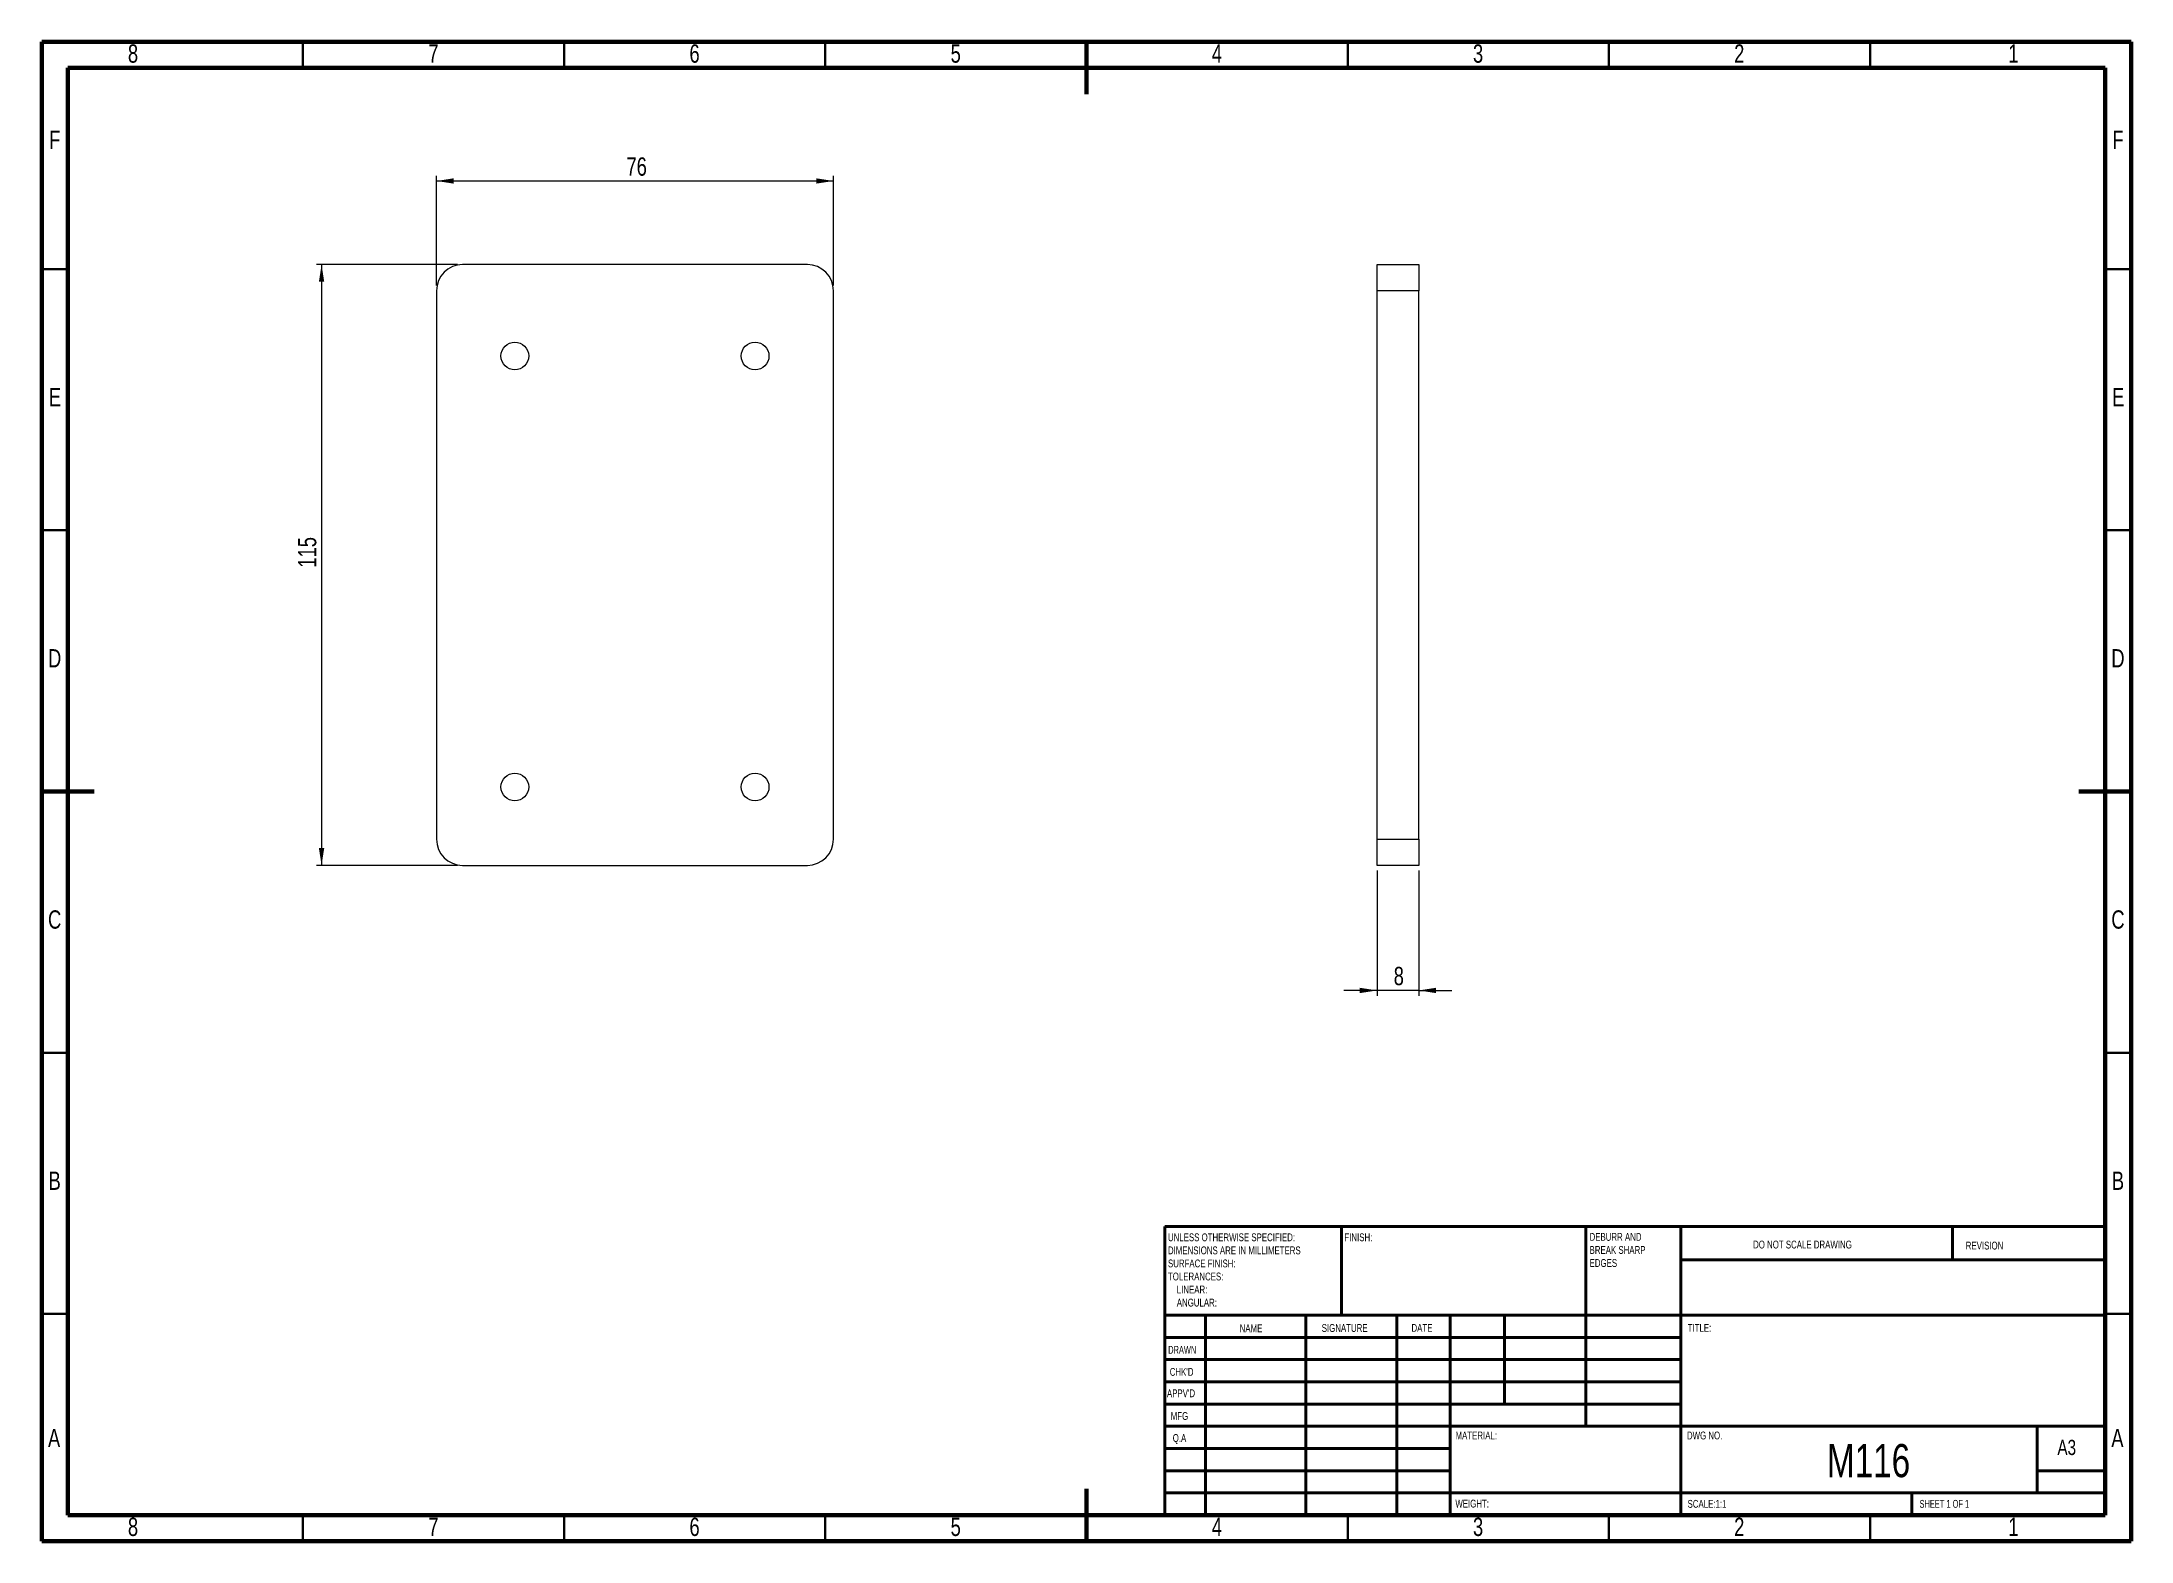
# Model space of a CAD drawing. Header units: millimetres. Extents: x 15 to 415, y 5 to 292.
import ezdxf

# ---------------------------------------------------------------- set-up
doc = ezdxf.new("R2010")
doc.units = ezdxf.units.MM
doc.styles.add('SLDTEXTSTYLE0', font='TXT', dxfattribs={"width": 0.75})
doc.styles.add('SLDTEXTSTYLE1', font='TXT', dxfattribs={"width": 0.686449})
doc.styles.add('SLDTEXTSTYLE2', font='TXT', dxfattribs={"width": 0.6875})
doc.dimstyles.new('SLDDIMSTYLE0', dxfattribs={"dimtxt": 3.5, "dimasz": 3.302, "dimexe": 0, "dimexo": 0.0625, "dimgap": 0.875, "dimtad": 1, "dimrnd": 1e-09, "dimzin": 12, "dimdsep": 46, "dimtxsty": 'SLDTEXTSTYLE0', "dimsah": 1, "dimcen": 0.09, "dimadec": 0, "dimazin": 3, "dimtfac": 1, "dimtofl": 0, "dimtmove": 0, "dimatfit": 3, "dimfxl": 0, "dimfrac": 2, "dimtolj": 1, "dimtzin": 12, "dimarcsym": 0})
doc.dimstyles.new('SLDDIMSTYLE1', dxfattribs={"dimtxt": 3.5, "dimasz": 3.302, "dimexe": 0, "dimexo": 0.0625, "dimgap": 0.875, "dimtad": 1, "dimrnd": 1e-09, "dimzin": 12, "dimdsep": 46, "dimtxsty": 'SLDTEXTSTYLE0', "dimsah": 1, "dimcen": 0.09, "dimadec": 0, "dimazin": 3, "dimtfac": 1, "dimtmove": 0, "dimatfit": 0, "dimfxl": 0, "dimfrac": 2, "dimtolj": 1, "dimtzin": 12, "dimarcsym": 0})

# ---------------------------------------------------------------- blocks, each defined once
blk = doc.blocks.new('SW_NOTE_0')
at = {"color": 0, "linetype": 'Continuous', "lineweight": 0, "char_height": 1.5, "attachment_point": 1, "style": 'SLDTEXTSTYLE0'}
for s, insert in [('UNLESS OTHERWISE SPECIFIED:', (0, 1.93)), ('SURFACE FINISH:', (0, -3.07)), ('DIMENSIONS ARE IN MILLIMETERS', (0, -0.57)), ('TOLERANCES:', (0, -5.57)), ('ANGULAR:', (1.69, -10.57)), ('LINEAR:', (1.69, -8.07))]:
    blk.add_mtext(s, dxfattribs=dict(at, insert=insert))
blk = doc.blocks.new('SW_NOTE_1')
at = {"color": 0, "linetype": 'Continuous', "lineweight": 0, "char_height": 1.5, "attachment_point": 1, "style": 'SLDTEXTSTYLE0'}
for s, insert in [('DEBURR AND', (0, 1.93)), ('BREAK SHARP', (0, -0.57)), ('EDGES', (0, -3.07))]:
    blk.add_mtext(s, dxfattribs=dict(at, insert=insert))
blk = doc.blocks.new('_D')
at = {"color": 7, "linetype": 'Continuous', "lineweight": 0}
for p, q in [((90.56, 245.36), (90.56, 266.36)), ((90.56, 265.36), (166.56, 265.36)), ((166.56, 245.36), (166.56, 266.36))]:
    blk.add_line(p, q, dxfattribs=at)
for points in [[(90.56, 265.36), (93.86, 264.85), (93.86, 265.87)], [(166.56, 265.36), (163.26, 265.87), (163.26, 264.85)]]:
    blk.add_solid(points, dxfattribs=at)
at = {"color": 7, "linetype": 'Continuous', "lineweight": 0, "insert": (126.93, 269.87), "char_height": 3.5, "attachment_point": 1, "style": 'SLDTEXTSTYLE0'}
blk.add_mtext('76', dxfattribs=at)
blk = doc.blocks.new('_D_1')
at = {"color": 7, "linetype": 'Continuous', "lineweight": 0}
for p, q in [((94.56, 249.36), (67.56, 249.36)), ((68.56, 249.36), (68.56, 134.36)), ((94.56, 134.36), (67.56, 134.36))]:
    blk.add_line(p, q, dxfattribs=at)
for points in [[(68.56, 249.36), (68.05, 246.06), (69.07, 246.06)], [(68.56, 134.36), (69.07, 137.66), (68.05, 137.66)]]:
    blk.add_solid(points, dxfattribs=at)
at = {"color": 7, "linetype": 'Continuous', "lineweight": 0, "insert": (64.05, 191.35), "char_height": 3.5, "attachment_point": 1, "rotation": 90, "style": 'SLDTEXTSTYLE0'}
blk.add_mtext('115', dxfattribs=at)
blk = doc.blocks.new('_D_2')
at = {"color": 7, "linetype": 'Continuous', "lineweight": 0}
for p, q in [((270.62, 133.36), (270.62, 109.42)), ((278.62, 133.36), (278.62, 109.42)), ((270.62, 110.42), (264.27, 110.42)), ((278.62, 110.42), (270.62, 110.42)), ((278.62, 110.42), (284.97, 110.42))]:
    blk.add_line(p, q, dxfattribs=at)
for points in [[(270.62, 110.42), (267.32, 110.93), (267.32, 109.91)], [(278.62, 110.42), (281.93, 109.91), (281.93, 110.93)]]:
    blk.add_solid(points, dxfattribs=at)
at = {"color": 7, "linetype": 'Continuous', "lineweight": 0, "insert": (273.81, 114.93), "char_height": 3.5, "attachment_point": 1, "style": 'SLDTEXTSTYLE0'}
blk.add_mtext('8', dxfattribs=at)

msp = doc.modelspace()

# ---------------------------------------------------------------- linework, layer by layer
at = {"color": 7, "linetype": 'Continuous', "lineweight": 60}
for p, q in [((15, 292), (415, 292)), ((15, 5), (15, 292)), ((215, 292), (215, 282)), ((415, 292), (415, 5)), ((20, 287), (410, 287)), ((20, 10), (20, 287)), ((410, 287), (410, 10)), ((15, 148.5), (25, 148.5)), ((415, 148.5), (405, 148.5)), ((410, 65.25), (410, 10)), ((215, 5), (215, 15)), ((410, 10), (20, 10)), ((410, 10), (222.8, 10)), ((415, 5), (15, 5))]:
    msp.add_line(p, q, dxfattribs=at)
at = {"color": 7, "linetype": 'Continuous', "lineweight": 30}
for p, q in [((65, 292), (65, 287)), ((115, 292), (115, 287)), ((165, 292), (165, 287)), ((265, 292), (265, 287)), ((315, 292), (315, 287)), ((365, 292), (365, 287)), ((15, 248.5), (20, 248.5)), ((415, 248.5), (410, 248.5)), ((15, 198.5), (20, 198.5)), ((415, 198.5), (410, 198.5)), ((15, 98.5), (20, 98.5)), ((415, 98.5), (410, 98.5)), ((15, 48.5), (20, 48.5)), ((415, 48.5), (410, 48.5)), ((65, 5), (65, 10)), ((115, 5), (115, 10)), ((165, 5), (165, 10)), ((265, 5), (265, 10)), ((315, 5), (315, 10)), ((365, 5), (365, 10))]:
    msp.add_line(p, q, dxfattribs=at)
at = {"color": 7, "linetype": 'Continuous', "lineweight": 15}
for p, q in [((161.559, 249.363), (95.559, 249.363)), ((270.624, 249.363), (278.624, 249.363)), ((270.624, 244.363), (270.624, 249.363)), ((278.624, 249.363), (278.624, 244.363)), ((90.559, 244.363), (90.559, 139.363)), ((166.559, 139.363), (166.559, 244.363)), ((278.624, 244.363), (270.624, 244.363)), ((270.624, 139.363), (270.624, 244.363)), ((278.624, 139.363), (278.624, 244.363)), ((270.624, 139.363), (278.624, 139.363)), ((270.624, 134.363), (270.624, 139.363)), ((278.624, 139.363), (278.624, 134.363)), ((95.559, 134.363), (161.559, 134.363)), ((278.624, 134.363), (270.624, 134.363))]:
    msp.add_line(p, q, dxfattribs=at)
at = {"color": 7, "linetype": 'Continuous', "lineweight": 40}
for p, q in [((230, 65.25), (410, 65.25)), ((230, 65.25), (230, 10)), ((263.8, 48.25), (263.8, 65.25)), ((310.6, 65.25), (310.6, 27)), ((328.8, 65.25), (328.8, 10)), ((380.8, 58.875), (380.8, 65.25)), ((410, 58.875), (328.8, 58.875)), ((410, 48.25), (230, 48.25)), ((237.8, 48.25), (237.8, 10)), ((256.991, 48.25), (256.991, 10)), ((274.399, 48.25), (274.399, 10)), ((284.6, 10), (284.6, 48.25)), ((295, 31.25), (295, 48.25)), ((328.8, 44), (230, 44)), ((328.8, 39.75), (230, 39.75)), ((328.8, 35.5), (230, 35.5)), ((328.8, 31.25), (230, 31.25)), ((284.6, 27), (230, 27)), ((284.6, 27), (410, 27)), ((397, 14.25), (397, 27)), ((284.6, 22.75), (230, 22.75)), ((284.6, 18.5), (230, 18.5)), ((410, 18.5), (397, 18.5)), ((230, 14.25), (410, 14.25)), ((373, 10), (373, 14.25))]:
    msp.add_line(p, q, dxfattribs=at)
at = {"color": 7, "linetype": 'Continuous', "lineweight": 15}
for centre in [(105.559, 231.863), (151.559, 231.863), (105.559, 149.363), (151.559, 149.363)]:
    msp.add_circle(centre, 2.65, dxfattribs=at)
for centre, start, end in [((95.559, 244.363), 90, 180), ((161.559, 244.363), 0, 90), ((95.559, 139.363), 180, 270), ((161.559, 139.363), 270, 0)]:
    msp.add_arc(centre, 5, start, end, dxfattribs=at)

# ---------------------------------------------------------------- block references
at = {"color": 7, "linetype": 'Continuous', "lineweight": 0}
for name, p in [('SW_NOTE_1', (311.309, 62.069)), ('SW_NOTE_0', (230.594, 61.987))]:
    msp.add_blockref(name, p, dxfattribs=at)

# ---------------------------------------------------------------- texts
for s, insert, char_height, attachment_point, style in [('8', (32.465, 291.5), 3.5, 2, 'SLDTEXTSTYLE0'), ('7', (89.965, 291.5), 3.5, 2, 'SLDTEXTSTYLE0'), ('6', (139.965, 291.5), 3.5, 2, 'SLDTEXTSTYLE0'), ('5', (189.965, 291.5), 3.5, 2, 'SLDTEXTSTYLE0'), ('4', (239.965, 291.5), 3.5, 2, 'SLDTEXTSTYLE0'), ('3', (289.965, 291.5), 3.5, 2, 'SLDTEXTSTYLE0'), ('2', (339.965, 291.5), 3.5, 2, 'SLDTEXTSTYLE0'), ('1', (392.465, 291.5), 3.5, 2, 'SLDTEXTSTYLE0'), ('F', (17.464, 275), 3.5, 2, 'SLDTEXTSTYLE0'), ('F', (412.464, 275), 3.5, 2, 'SLDTEXTSTYLE0'), ('E', (17.506, 225.75), 3.5, 2, 'SLDTEXTSTYLE0'), ('E', (412.506, 225.75), 3.5, 2, 'SLDTEXTSTYLE0'), ('D', (17.46, 175.75), 3.5, 2, 'SLDTEXTSTYLE0'), ('D', (412.46, 175.75), 3.5, 2, 'SLDTEXTSTYLE0'), ('C', (17.464, 125.75), 3.5, 2, 'SLDTEXTSTYLE0'), ('C', (412.464, 125.75), 3.5, 2, 'SLDTEXTSTYLE0'), ('B', (17.473, 75.75), 3.5, 2, 'SLDTEXTSTYLE0'), ('B', (412.473, 75.75), 3.5, 2, 'SLDTEXTSTYLE0'), ('FINISH:', (264.371, 63.919), 1.5, 1, 'SLDTEXTSTYLE0'), ('DO NOT SCALE DRAWING', (342.615, 62.533), 1.5, 1, 'SLDTEXTSTYLE0'), ('REVISION', (383.328, 62.335), 1.5, 1, 'SLDTEXTSTYLE0'), ('NAME', (244.322, 46.501), 1.5, 1, 'SLDTEXTSTYLE0'), ('SIGNATURE', (260.034, 46.562), 1.5, 1, 'SLDTEXTSTYLE0'), ('DATE', (277.215, 46.576), 1.5, 1, 'SLDTEXTSTYLE0'), ('TITLE:', (330.09, 46.576), 1.5, 1, 'SLDTEXTSTYLE0'), ('DRAWN', (230.643, 42.385), 1.5, 1, 'SLDTEXTSTYLE1'), ("CHK'D", (230.939, 38.162), 1.5, 1, 'SLDTEXTSTYLE0'), ("APPV'D", (230.402, 34.066), 1.5, 1, 'SLDTEXTSTYLE0'), ('MFG', (231.124, 29.716), 1.5, 1, 'SLDTEXTSTYLE0'), ('A', (17.36, 26.5), 3.5, 2, 'SLDTEXTSTYLE0'), ('Q.A', (231.509, 25.505), 1.5, 1, 'SLDTEXTSTYLE0'), ('MATERIAL:', (285.646, 25.986), 1.5, 1, 'SLDTEXTSTYLE0'), ('DWG NO.', (329.953, 25.986), 1.5, 1, 'SLDTEXTSTYLE0'), ('A3', (400.871, 24.406), 2.9104, 1, 'SLDTEXTSTYLE0'), ('A', (412.36, 26.5), 3.5, 2, 'SLDTEXTSTYLE0'), ('M116', (364.719, 23.607), 6.35, 2, 'SLDTEXTSTYLE0'), ('WEIGHT:', (285.618, 12.949), 1.4986, 1, 'SLDTEXTSTYLE0'), ('SCALE:1:1', (330.074, 12.9), 1.5, 1, 'SLDTEXTSTYLE0'), ('SHEET 1 OF 1', (374.478, 12.9), 1.5, 1, 'SLDTEXTSTYLE2'), ('8', (32.465, 9.5), 3.5, 2, 'SLDTEXTSTYLE0'), ('7', (89.965, 9.5), 3.5, 2, 'SLDTEXTSTYLE0'), ('6', (139.965, 9.5), 3.5, 2, 'SLDTEXTSTYLE0'), ('5', (189.965, 9.5), 3.5, 2, 'SLDTEXTSTYLE0'), ('4', (239.965, 9.5), 3.5, 2, 'SLDTEXTSTYLE0'), ('3', (289.965, 9.5), 3.5, 2, 'SLDTEXTSTYLE0'), ('2', (339.965, 9.5), 3.5, 2, 'SLDTEXTSTYLE0'), ('1', (392.465, 9.5), 3.5, 2, 'SLDTEXTSTYLE0')]:
    msp.add_mtext(s, dxfattribs=dict(at, insert=insert, char_height=char_height, attachment_point=attachment_point, style=style))

# ---------------------------------------------------------------- dimensions: what is measured, and where the dimension line sits
for base, p1, p2, dimstyle, picture, middle in [((166.559, 265.363), (90.559, 244.363), (166.559, 244.363), 'SLDDIMSTYLE0', '_D', (129.52, 265.363)), ((270.624, 110.422), (278.624, 134.363), (270.624, 134.363), 'SLDDIMSTYLE1', '_D_2', (275.104, 110.422))]:
    dim = msp.add_linear_dim(base=base, p1=p1, p2=p2, dimstyle=dimstyle, dxfattribs=at)
    dim.commit()
    dim.dimension.update_dxf_attribs({"geometry": picture, "text_midpoint": middle, "dimtype": 160})
dim = msp.add_linear_dim(base=(68.559, 134.363), p1=(95.559, 249.363), p2=(95.559, 134.363), angle=90, dimstyle='SLDDIMSTYLE0', dxfattribs=at)
dim.commit()
dim.dimension.update_dxf_attribs({"geometry": '_D_1', "text_midpoint": (68.559, 195.226), "dimtype": 160})

doc.saveas('drawing.dxf')
